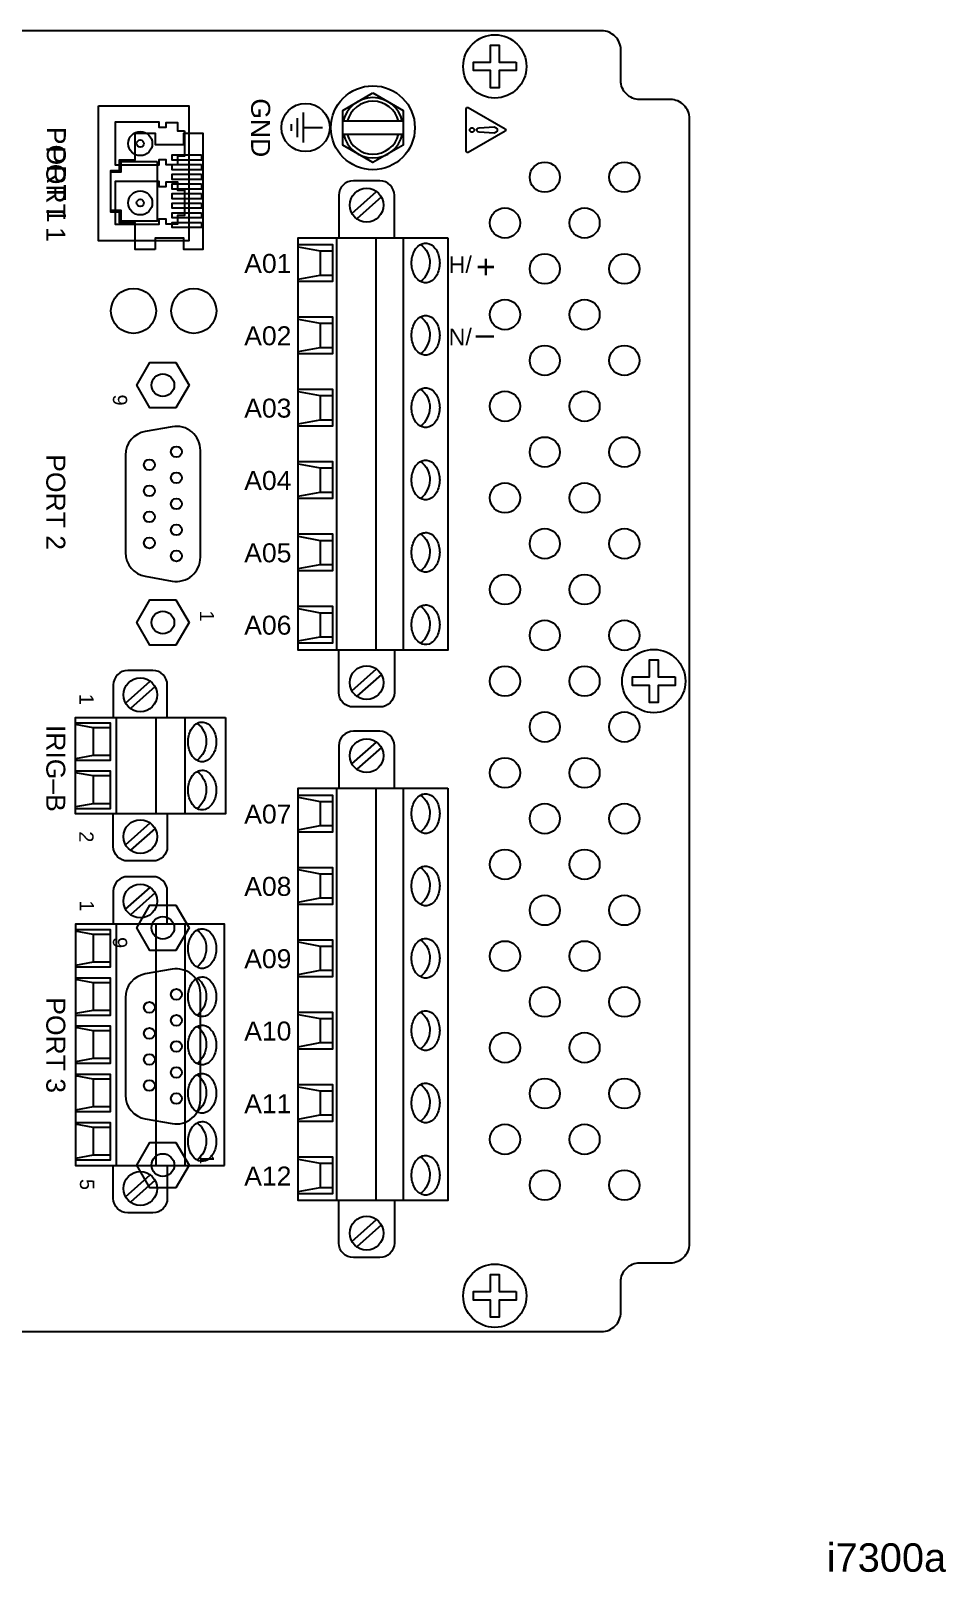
# Model space of a CAD drawing. Extents: x 1 to 23.5, y 0.5 to 17.1.
# Drawn here: x 19.71 to 23.5, y 0.5 to 6.89 of the extents above; entities that cross this region are included whole.
import ezdxf
from ezdxf.enums import TextEntityAlignment as Align

# ---------------------------------------------------------------- set-up
doc = ezdxf.new("R2010")
doc.units = 0
doc.header["$MEASUREMENT"] = 0
for name, color, linetype in [('2_1__E___1__10-100BASE-T__', 7, 'CONTINUOUS'), ('2_2__C___1__10-100BASE-T__', 7, 'CONTINUOUS'), ('2_3__G___1__100BASE-FX__EI', 7, 'CONTINUOUS'), ('2_4__F___1__100BASE-FX__EI', 7, 'CONTINUOUS'), ('6_0______DWG_', 7, 'CONTINUOUS')]:
    doc.layers.add(name, color=color, linetype=linetype)
doc.styles.add('ARIAL', font='arial.ttf')

msp = doc.modelspace()

# ---------------------------------------------------------------- linework, layer by layer
at = {"layer": '2_1__E___1__10-100BASE-T__'}
for points in [[(20.2211, 5.9839), (20.1373, 5.9839), (20.1373, 6.0944), (20.0732, 6.0944), (20.0732, 6.1384), (20.0376, 6.1384), (20.0376, 6.3111), (20.0732, 6.3111), (20.0732, 6.3551), (20.1373, 6.3551), (20.1373, 6.4655), (20.2211, 6.4655), (20.2211, 6.4192), (20.3392, 6.4192), (20.3392, 6.4655), (20.419, 6.4655), (20.419, 5.9839), (20.3392, 5.9839), (20.3392, 6.0302), (20.2211, 6.0302)], [(20.2291, 6.3487), (20.2291, 6.1007), (20.0796, 6.1007), (20.0796, 6.1447), (20.0376, 6.1447), (20.0376, 6.3047), (20.0796, 6.3047), (20.0796, 6.3487)], [(20.4126, 6.3756), (20.4126, 6.3539), (20.2907, 6.3539), (20.2907, 6.3756)], [(20.4126, 6.3356), (20.4126, 6.314), (20.2907, 6.314), (20.2907, 6.3356)], [(20.4126, 6.2956), (20.4126, 6.274), (20.2907, 6.274), (20.2907, 6.2956)], [(20.4126, 6.2556), (20.4126, 6.234), (20.2907, 6.234), (20.2907, 6.2556)], [(20.4126, 6.2156), (20.4126, 6.194), (20.2907, 6.194), (20.2907, 6.2156)], [(20.4126, 6.1756), (20.4126, 6.154), (20.2907, 6.154), (20.2907, 6.1756)], [(20.4126, 6.1356), (20.4126, 6.114), (20.2907, 6.114), (20.2907, 6.1356)], [(20.4126, 6.0956), (20.4126, 6.074), (20.2907, 6.074), (20.2907, 6.0956)], [(20.5083, 2.1854), (20.5083, 3.1854), (19.8908, 3.1854), (19.8908, 2.1854)]]:
    msp.add_lwpolyline(points, close=True, dxfattribs=at)
for points in [[(20.2712, 3.1874), (20.2712, 3.3224, 0.414214), (20.2112, 3.3824), (20.1072, 3.3824, 0.414214), (20.0472, 3.3224), (20.0472, 3.1874)], [(20.3943, 3.1611, -0.246683), (20.4329, 3.0846, -0.217208), (20.3945, 3.0076)], [(20.3943, 2.9611, -0.246683), (20.4329, 2.8846, -0.217208), (20.3945, 2.8076)], [(20.3943, 2.7611, -0.246683), (20.4329, 2.6846, -0.217208), (20.3945, 2.6076)], [(20.3943, 2.5611, -0.246683), (20.4329, 2.4846, -0.217208), (20.3945, 2.4076)], [(20.3943, 2.3611, -0.246683), (20.4329, 2.2846, -0.217208), (20.3945, 2.2076)], [(20.2712, 2.1834), (20.2712, 2.0484, -0.414214), (20.2112, 1.9884), (20.1072, 1.9884, -0.414214), (20.0472, 2.0484), (20.0472, 2.1834)]]:
    msp.add_lwpolyline(points, format="xyb", dxfattribs=at)
for points in [[(20.0981, 3.2472), (20.2003, 3.338)], [(20.2203, 3.3156), (20.118, 3.2248)], [(19.8908, 3.1636), (20.0338, 3.1636), (20.0338, 3.0072), (19.8908, 3.0072)], [(20.0338, 3.1428), (19.9638, 3.1428), (19.8908, 3.1564)], [(19.9638, 3.1428), (19.9638, 3.028)], [(20.0586, 3.1854), (20.0586, 2.1854)], [(20.2242, 3.1854), (20.2242, 2.1854)], [(20.3431, 3.1854), (20.3431, 2.1854)], [(20.0338, 3.028), (19.9638, 3.028), (19.8908, 3.0144)], [(19.8908, 2.9636), (20.0338, 2.9636), (20.0338, 2.8072), (19.8908, 2.8072)], [(20.0338, 2.9428), (19.9638, 2.9428), (19.8908, 2.9564)], [(19.9638, 2.9428), (19.9638, 2.828)], [(20.0338, 2.828), (19.9638, 2.828), (19.8908, 2.8144)], [(19.8908, 2.7636), (20.0338, 2.7636), (20.0338, 2.6072), (19.8908, 2.6072)], [(20.0338, 2.7428), (19.9638, 2.7428), (19.8908, 2.7564)], [(19.9638, 2.7428), (19.9638, 2.628)], [(20.0338, 2.628), (19.9638, 2.628), (19.8908, 2.6144)], [(19.8908, 2.5636), (20.0338, 2.5636), (20.0338, 2.4072), (19.8908, 2.4072)], [(20.0338, 2.5428), (19.9638, 2.5428), (19.8908, 2.5564)], [(19.9638, 2.5428), (19.9638, 2.428)], [(20.0338, 2.428), (19.9638, 2.428), (19.8908, 2.4144)], [(19.8908, 2.3636), (20.0338, 2.3636), (20.0338, 2.2072), (19.8908, 2.2072)], [(20.0338, 2.3428), (19.9638, 2.3428), (19.8908, 2.3564)], [(19.9638, 2.3428), (19.9638, 2.228)], [(20.0338, 2.228), (19.9638, 2.228), (19.8908, 2.2144)], [(20.0981, 2.0552), (20.2003, 2.146)], [(20.2203, 2.1236), (20.118, 2.0328)]]:
    msp.add_lwpolyline(points, dxfattribs=at)
for points in [[(20.4202, 3.1666, -0.203751), (20.4549, 3.1451, -0.133265), (20.473, 3.0979, -0.119641), (20.4667, 3.0451, -0.162293), (20.4389, 3.0088, -0.234436), (20.4011, 3.0044, -0.182264), (20.3694, 3.0337, -0.124648), (20.3571, 3.0844, -0.124648), (20.3694, 3.135, -0.184228), (20.4011, 3.1643, -0.072555)], [(20.4202, 2.9666, -0.203751), (20.4549, 2.9451, -0.133265), (20.473, 2.8979, -0.119641), (20.4667, 2.8451, -0.162293), (20.4389, 2.8088, -0.234436), (20.4011, 2.8044, -0.182264), (20.3694, 2.8337, -0.124648), (20.3571, 2.8844, -0.124648), (20.3694, 2.935, -0.184228), (20.4011, 2.9643, -0.072555)], [(20.4202, 2.7666, -0.203751), (20.4549, 2.7451, -0.133265), (20.473, 2.6979, -0.119641), (20.4667, 2.6451, -0.162293), (20.4389, 2.6088, -0.234436), (20.4011, 2.6044, -0.182264), (20.3694, 2.6337, -0.124648), (20.3571, 2.6844, -0.124648), (20.3694, 2.735, -0.184228), (20.4011, 2.7643, -0.072555)], [(20.4202, 2.5666, -0.203751), (20.4549, 2.5451, -0.133265), (20.473, 2.4979, -0.119641), (20.4667, 2.4451, -0.162293), (20.4389, 2.4088, -0.234436), (20.4011, 2.4044, -0.182264), (20.3694, 2.4337, -0.124648), (20.3571, 2.4844, -0.124648), (20.3694, 2.535, -0.184228), (20.4011, 2.5643, -0.072555)], [(20.4202, 2.3666, -0.203751), (20.4549, 2.3451, -0.133265), (20.473, 2.2979, -0.119641), (20.4667, 2.2451, -0.162293), (20.4389, 2.2088, -0.234436), (20.4011, 2.2044, -0.182264), (20.3694, 2.2337, -0.124648), (20.3571, 2.2844, -0.124648), (20.3694, 2.335, -0.184228), (20.4011, 2.3643, -0.072555)]]:
    msp.add_lwpolyline(points, format="xyb", close=True, dxfattribs=at)
for centre in [(20.1592, 3.2814), (20.1592, 2.0894)]:
    msp.add_circle(centre, 0.07, dxfattribs=at)
at = {"layer": '2_2__C___1__10-100BASE-T__'}
for points in [[(20.2211, 5.9839), (20.1373, 5.9839), (20.1373, 6.0944), (20.0732, 6.0944), (20.0732, 6.1384), (20.0376, 6.1384), (20.0376, 6.3111), (20.0732, 6.3111), (20.0732, 6.3551), (20.1373, 6.3551), (20.1373, 6.4655), (20.2211, 6.4655), (20.2211, 6.4192), (20.3392, 6.4192), (20.3392, 6.4655), (20.419, 6.4655), (20.419, 5.9839), (20.3392, 5.9839), (20.3392, 6.0302), (20.2211, 6.0302)], [(20.2291, 6.3487), (20.2291, 6.1007), (20.0796, 6.1007), (20.0796, 6.1447), (20.0376, 6.1447), (20.0376, 6.3047), (20.0796, 6.3047), (20.0796, 6.3487)], [(20.4126, 6.3756), (20.4126, 6.3539), (20.2907, 6.3539), (20.2907, 6.3756)], [(20.4126, 6.3356), (20.4126, 6.314), (20.2907, 6.314), (20.2907, 6.3356)], [(20.4126, 6.2956), (20.4126, 6.274), (20.2907, 6.274), (20.2907, 6.2956)], [(20.4126, 6.2556), (20.4126, 6.234), (20.2907, 6.234), (20.2907, 6.2556)], [(20.4126, 6.2156), (20.4126, 6.194), (20.2907, 6.194), (20.2907, 6.2156)], [(20.4126, 6.1756), (20.4126, 6.154), (20.2907, 6.154), (20.2907, 6.1756)], [(20.4126, 6.1356), (20.4126, 6.114), (20.2907, 6.114), (20.2907, 6.1356)], [(20.4126, 6.0956), (20.4126, 6.074), (20.2907, 6.074), (20.2907, 6.0956)], [(20.3614, 3.1705), (20.3071, 3.0765), (20.1986, 3.0765), (20.1443, 3.1705), (20.1986, 3.2645), (20.3071, 3.2645)], [(20.3614, 2.1865), (20.3071, 2.0925), (20.1986, 2.0925), (20.1443, 2.1865), (20.1986, 2.2805), (20.3071, 2.2805)]]:
    msp.add_lwpolyline(points, close=True, dxfattribs=at)
msp.add_lwpolyline([(20.4084, 2.9), (20.4084, 2.9, 0.466307), (20.291, 2.9985), (20.18, 2.9789, 0.36397), (20.0974, 2.8804), (20.0974, 2.4766), (20.0974, 2.4766, 0.36397), (20.18, 2.3781), (20.291, 2.3585, 0.466307), (20.4084, 2.457)], format="xyb", close=True, dxfattribs=at)
for centre, radius in [((20.2529, 3.1705), 0.047), ((20.3089, 2.8945), 0.0225), ((20.1969, 2.8405), 0.0225), ((20.1969, 2.7325), 0.0225), ((20.3089, 2.7865), 0.0225), ((20.3089, 2.6785), 0.0225), ((20.1969, 2.6245), 0.0225), ((20.3089, 2.5705), 0.0225), ((20.1969, 2.5165), 0.0225), ((20.3089, 2.4625), 0.0225), ((20.2529, 2.1865), 0.047)]:
    msp.add_circle(centre, radius, dxfattribs=at)
at = {"layer": '2_3__G___1__100BASE-FX__EI'}
for points in [[(19.9852, 6.5796), (20.3602, 6.5796), (20.3602, 6.0194), (19.9852, 6.0194)], [(20.342, 6.475), (20.342, 6.37), (20.314, 6.37), (20.314, 6.335), (20.266, 6.335), (20.266, 6.3545), (20.236, 6.3545), (20.236, 6.3325), (20.056, 6.3325), (20.056, 6.5125), (20.236, 6.5125), (20.236, 6.4905), (20.266, 6.4905), (20.266, 6.51), (20.314, 6.51), (20.314, 6.475)], [(20.342, 6.229), (20.342, 6.124), (20.314, 6.124), (20.314, 6.089), (20.266, 6.089), (20.266, 6.1085), (20.236, 6.1085), (20.236, 6.0865), (20.056, 6.0865), (20.056, 6.2665), (20.236, 6.2665), (20.236, 6.2445), (20.266, 6.2445), (20.266, 6.264), (20.314, 6.264), (20.314, 6.229)], [(20.5083, 2.1854), (20.5083, 3.1854), (19.8908, 3.1854), (19.8908, 2.1854)]]:
    msp.add_lwpolyline(points, close=True, dxfattribs=at)
for points in [[(20.2712, 3.1874), (20.2712, 3.3224, 0.414214), (20.2112, 3.3824), (20.1072, 3.3824, 0.414214), (20.0472, 3.3224), (20.0472, 3.1874)], [(20.3943, 3.1611, -0.246683), (20.4329, 3.0846, -0.217208), (20.3945, 3.0076)], [(20.3943, 2.9611, -0.246683), (20.4329, 2.8846, -0.217208), (20.3945, 2.8076)], [(20.3943, 2.7611, -0.246683), (20.4329, 2.6846, -0.217208), (20.3945, 2.6076)], [(20.3943, 2.5611, -0.246683), (20.4329, 2.4846, -0.217208), (20.3945, 2.4076)], [(20.3943, 2.3611, -0.246683), (20.4329, 2.2846, -0.217208), (20.3945, 2.2076)], [(20.2712, 2.1834), (20.2712, 2.0484, -0.414214), (20.2112, 1.9884), (20.1072, 1.9884, -0.414214), (20.0472, 2.0484), (20.0472, 2.1834)]]:
    msp.add_lwpolyline(points, format="xyb", dxfattribs=at)
for points in [[(20.0981, 3.2472), (20.2003, 3.338)], [(20.2203, 3.3156), (20.118, 3.2248)], [(19.8908, 3.1636), (20.0338, 3.1636), (20.0338, 3.0072), (19.8908, 3.0072)], [(20.0338, 3.1428), (19.9638, 3.1428), (19.8908, 3.1564)], [(19.9638, 3.1428), (19.9638, 3.028)], [(20.0586, 3.1854), (20.0586, 2.1854)], [(20.2242, 3.1854), (20.2242, 2.1854)], [(20.3431, 3.1854), (20.3431, 2.1854)], [(20.0338, 3.028), (19.9638, 3.028), (19.8908, 3.0144)], [(19.8908, 2.9636), (20.0338, 2.9636), (20.0338, 2.8072), (19.8908, 2.8072)], [(20.0338, 2.9428), (19.9638, 2.9428), (19.8908, 2.9564)], [(19.9638, 2.9428), (19.9638, 2.828)], [(20.0338, 2.828), (19.9638, 2.828), (19.8908, 2.8144)], [(19.8908, 2.7636), (20.0338, 2.7636), (20.0338, 2.6072), (19.8908, 2.6072)], [(20.0338, 2.7428), (19.9638, 2.7428), (19.8908, 2.7564)], [(19.9638, 2.7428), (19.9638, 2.628)], [(20.0338, 2.628), (19.9638, 2.628), (19.8908, 2.6144)], [(19.8908, 2.5636), (20.0338, 2.5636), (20.0338, 2.4072), (19.8908, 2.4072)], [(20.0338, 2.5428), (19.9638, 2.5428), (19.8908, 2.5564)], [(19.9638, 2.5428), (19.9638, 2.428)], [(20.0338, 2.428), (19.9638, 2.428), (19.8908, 2.4144)], [(19.8908, 2.3636), (20.0338, 2.3636), (20.0338, 2.2072), (19.8908, 2.2072)], [(20.0338, 2.3428), (19.9638, 2.3428), (19.8908, 2.3564)], [(19.9638, 2.3428), (19.9638, 2.228)], [(20.0338, 2.228), (19.9638, 2.228), (19.8908, 2.2144)], [(20.0981, 2.0552), (20.2003, 2.146)], [(20.2203, 2.1236), (20.118, 2.0328)]]:
    msp.add_lwpolyline(points, dxfattribs=at)
for points in [[(20.4202, 3.1666, -0.203751), (20.4549, 3.1451, -0.133265), (20.473, 3.0979, -0.119641), (20.4667, 3.0451, -0.162293), (20.4389, 3.0088, -0.234436), (20.4011, 3.0044, -0.182264), (20.3694, 3.0337, -0.124648), (20.3571, 3.0844, -0.124648), (20.3694, 3.135, -0.184228), (20.4011, 3.1643, -0.072555)], [(20.4202, 2.9666, -0.203751), (20.4549, 2.9451, -0.133265), (20.473, 2.8979, -0.119641), (20.4667, 2.8451, -0.162293), (20.4389, 2.8088, -0.234436), (20.4011, 2.8044, -0.182264), (20.3694, 2.8337, -0.124648), (20.3571, 2.8844, -0.124648), (20.3694, 2.935, -0.184228), (20.4011, 2.9643, -0.072555)], [(20.4202, 2.7666, -0.203751), (20.4549, 2.7451, -0.133265), (20.473, 2.6979, -0.119641), (20.4667, 2.6451, -0.162293), (20.4389, 2.6088, -0.234436), (20.4011, 2.6044, -0.182264), (20.3694, 2.6337, -0.124648), (20.3571, 2.6844, -0.124648), (20.3694, 2.735, -0.184228), (20.4011, 2.7643, -0.072555)], [(20.4202, 2.5666, -0.203751), (20.4549, 2.5451, -0.133265), (20.473, 2.4979, -0.119641), (20.4667, 2.4451, -0.162293), (20.4389, 2.4088, -0.234436), (20.4011, 2.4044, -0.182264), (20.3694, 2.4337, -0.124648), (20.3571, 2.4844, -0.124648), (20.3694, 2.535, -0.184228), (20.4011, 2.5643, -0.072555)], [(20.4202, 2.3666, -0.203751), (20.4549, 2.3451, -0.133265), (20.473, 2.2979, -0.119641), (20.4667, 2.2451, -0.162293), (20.4389, 2.2088, -0.234436), (20.4011, 2.2044, -0.182264), (20.3694, 2.2337, -0.124648), (20.3571, 2.2844, -0.124648), (20.3694, 2.335, -0.184228), (20.4011, 2.3643, -0.072555)]]:
    msp.add_lwpolyline(points, format="xyb", close=True, dxfattribs=at)
for centre, radius in [((20.159, 6.4225), 0.05), ((20.159, 6.4225), 0.015), ((20.159, 6.1765), 0.05), ((20.159, 6.1765), 0.015), ((20.1592, 3.2814), 0.07), ((20.1592, 2.0894), 0.07)]:
    msp.add_circle(centre, radius, dxfattribs=at)
at = {"layer": '2_4__F___1__100BASE-FX__EI'}
for points in [[(19.9852, 6.5796), (20.3602, 6.5796), (20.3602, 6.0194), (19.9852, 6.0194)], [(20.342, 6.475), (20.342, 6.37), (20.314, 6.37), (20.314, 6.335), (20.266, 6.335), (20.266, 6.3545), (20.236, 6.3545), (20.236, 6.3325), (20.056, 6.3325), (20.056, 6.5125), (20.236, 6.5125), (20.236, 6.4905), (20.266, 6.4905), (20.266, 6.51), (20.314, 6.51), (20.314, 6.475)], [(20.342, 6.229), (20.342, 6.124), (20.314, 6.124), (20.314, 6.089), (20.266, 6.089), (20.266, 6.1085), (20.236, 6.1085), (20.236, 6.0865), (20.056, 6.0865), (20.056, 6.2665), (20.236, 6.2665), (20.236, 6.2445), (20.266, 6.2445), (20.266, 6.264), (20.314, 6.264), (20.314, 6.229)], [(20.3614, 3.1705), (20.3071, 3.0765), (20.1986, 3.0765), (20.1443, 3.1705), (20.1986, 3.2645), (20.3071, 3.2645)], [(20.3614, 2.1865), (20.3071, 2.0925), (20.1986, 2.0925), (20.1443, 2.1865), (20.1986, 2.2805), (20.3071, 2.2805)]]:
    msp.add_lwpolyline(points, close=True, dxfattribs=at)
msp.add_lwpolyline([(20.4084, 2.9), (20.4084, 2.9, 0.466307), (20.291, 2.9985), (20.18, 2.9789, 0.36397), (20.0974, 2.8804), (20.0974, 2.4766), (20.0974, 2.4766, 0.36397), (20.18, 2.3781), (20.291, 2.3585, 0.466307), (20.4084, 2.457)], format="xyb", close=True, dxfattribs=at)
for centre, radius in [((20.159, 6.4225), 0.05), ((20.159, 6.4225), 0.015), ((20.159, 6.1765), 0.05), ((20.159, 6.1765), 0.015), ((20.2529, 3.1705), 0.047), ((20.3089, 2.8945), 0.0225), ((20.1969, 2.8405), 0.0225), ((20.1969, 2.7325), 0.0225), ((20.3089, 2.7865), 0.0225), ((20.3089, 2.6785), 0.0225), ((20.1969, 2.6245), 0.0225), ((20.3089, 2.5705), 0.0225), ((20.1969, 2.5165), 0.0225), ((20.3089, 2.4625), 0.0225), ((20.2529, 2.1865), 0.047)]:
    msp.add_circle(centre, radius, dxfattribs=at)
at = {"layer": '6_0______DWG_'}
for points in [[(15.2316, 6.6051, 0.414214), (15.1526, 6.5261), (15.1526, 1.8604, 0.414214), (15.2316, 1.7814), (15.3586, 1.7814, -0.414214), (15.4376, 1.7024), (15.4376, 1.5754, 0.414214), (15.5166, 1.4964), (22.072, 1.4964, 0.414214), (22.151, 1.5754), (22.151, 1.7024, -0.414214), (22.23, 1.7814), (22.357, 1.7814, 0.414214), (22.436, 1.8604), (22.436, 6.5261, 0.414214), (22.357, 6.6051), (22.23, 6.6051, -0.414214), (22.151, 6.6841), (22.151, 6.8111, 0.414214), (22.072, 6.8901), (15.5166, 6.8901, 0.414214), (15.4376, 6.8111), (15.4376, 6.6841, -0.414214), (15.3586, 6.6051)], [(21.519, 6.5717), (21.6718, 6.4834, -0.552985), (21.6718, 6.4742), (21.519, 6.386, -0.563982), (21.5107, 6.3906), (21.5107, 6.567, -0.589238)], [(21.626, 6.4915, -1.008297), (21.6257, 6.4662), (21.5633, 6.4695, -1.009953), (21.5636, 6.4882)], [(21.3468, 6.0094, -0.203751), (21.3815, 5.9879, -0.133265), (21.3995, 5.9408, -0.119641), (21.3932, 5.888, -0.162293), (21.3654, 5.8517, -0.234436), (21.3276, 5.8473, -0.182264), (21.2959, 5.8766, -0.124648), (21.2836, 5.9272, -0.124648), (21.2959, 5.9779, -0.184228), (21.3276, 6.0072, -0.072555)], [(21.3468, 5.7094, -0.203751), (21.3815, 5.6879, -0.133265), (21.3995, 5.6408, -0.119641), (21.3932, 5.588, -0.162293), (21.3654, 5.5517, -0.234436), (21.3276, 5.5473, -0.182264), (21.2959, 5.5766, -0.124648), (21.2836, 5.6272, -0.124648), (21.2959, 5.6779, -0.184228), (21.3276, 5.7072, -0.072555)], [(21.3468, 5.4094, -0.203751), (21.3815, 5.3879, -0.133265), (21.3995, 5.3408, -0.119641), (21.3932, 5.288, -0.162293), (21.3654, 5.2517, -0.234436), (21.3276, 5.2473, -0.182264), (21.2959, 5.2766, -0.124648), (21.2836, 5.3272, -0.124648), (21.2959, 5.3779, -0.184228), (21.3276, 5.4072, -0.072555)], [(20.4084, 5.15), (20.4084, 5.15, 0.466307), (20.291, 5.2484), (20.18, 5.2289, 0.36397), (20.0974, 5.1304), (20.0974, 4.7265), (20.0974, 4.7265, 0.36397), (20.18, 4.6281), (20.291, 4.6085, 0.466307), (20.4084, 4.707)], [(21.3468, 5.1094, -0.203751), (21.3815, 5.0879, -0.133265), (21.3995, 5.0408, -0.119641), (21.3932, 4.988, -0.162293), (21.3654, 4.9517, -0.234436), (21.3276, 4.9473, -0.182264), (21.2959, 4.9766, -0.124648), (21.2836, 5.0272, -0.124648), (21.2959, 5.0779, -0.184228), (21.3276, 5.1072, -0.072555)], [(21.3468, 4.8094, -0.203751), (21.3815, 4.7879, -0.133265), (21.3995, 4.7408, -0.119641), (21.3932, 4.688, -0.162293), (21.3654, 4.6517, -0.234436), (21.3276, 4.6473, -0.182264), (21.2959, 4.6766, -0.124648), (21.2836, 4.7272, -0.124648), (21.2959, 4.7779, -0.184228), (21.3276, 4.8072, -0.072555)], [(21.3468, 4.5094, -0.203751), (21.3815, 4.4879, -0.133265), (21.3995, 4.4408, -0.119641), (21.3932, 4.388, -0.162293), (21.3654, 4.3517, -0.234436), (21.3276, 4.3473, -0.182264), (21.2959, 4.3766, -0.124648), (21.2836, 4.4272, -0.124648), (21.2959, 4.4779, -0.184228), (21.3276, 4.5072, -0.072555)], [(20.4202, 4.0237, -0.203751), (20.4549, 4.0022, -0.133265), (20.473, 3.9551, -0.119641), (20.4667, 3.9022, -0.162293), (20.4389, 3.8659, -0.234436), (20.4011, 3.8615, -0.182264), (20.3694, 3.8908, -0.124648), (20.3571, 3.9415, -0.124648), (20.3694, 3.9922, -0.184228), (20.4011, 4.0215, -0.072555)], [(20.4202, 3.8237, -0.203751), (20.4549, 3.8022, -0.133265), (20.473, 3.7551, -0.119641), (20.4667, 3.7022, -0.162293), (20.4389, 3.6659, -0.234436), (20.4011, 3.6615, -0.182264), (20.3694, 3.6908, -0.124648), (20.3571, 3.7415, -0.124648), (20.3694, 3.7922, -0.184228), (20.4011, 3.8215, -0.072555)], [(21.3468, 3.7264, -0.203751), (21.3815, 3.7049, -0.133265), (21.3995, 3.6578, -0.119641), (21.3932, 3.605, -0.162293), (21.3654, 3.5687, -0.234436), (21.3276, 3.5643, -0.182264), (21.2959, 3.5936, -0.124648), (21.2836, 3.6442, -0.124648), (21.2959, 3.6949, -0.184228), (21.3276, 3.7242, -0.072555)], [(21.3468, 3.4264, -0.203751), (21.3815, 3.4049, -0.133265), (21.3995, 3.3578, -0.119641), (21.3932, 3.305, -0.162293), (21.3654, 3.2687, -0.234436), (21.3276, 3.2643, -0.182264), (21.2959, 3.2936, -0.124648), (21.2836, 3.3442, -0.124648), (21.2959, 3.3949, -0.184228), (21.3276, 3.4242, -0.072555)], [(21.3468, 3.1264, -0.203751), (21.3815, 3.1049, -0.133265), (21.3995, 3.0578, -0.119641), (21.3932, 3.005, -0.162293), (21.3654, 2.9687, -0.234436), (21.3276, 2.9643, -0.182264), (21.2959, 2.9936, -0.124648), (21.2836, 3.0442, -0.124648), (21.2959, 3.0949, -0.184228), (21.3276, 3.1242, -0.072555)], [(21.3468, 2.8264, -0.203751), (21.3815, 2.8049, -0.133265), (21.3995, 2.7578, -0.119641), (21.3932, 2.705, -0.162293), (21.3654, 2.6687, -0.234436), (21.3276, 2.6643, -0.182264), (21.2959, 2.6936, -0.124648), (21.2836, 2.7442, -0.124648), (21.2959, 2.7949, -0.184228), (21.3276, 2.8242, -0.072555)], [(21.3468, 2.5264, -0.203751), (21.3815, 2.5049, -0.133265), (21.3995, 2.4578, -0.119641), (21.3932, 2.405, -0.162293), (21.3654, 2.3687, -0.234436), (21.3276, 2.3643, -0.182264), (21.2959, 2.3936, -0.124648), (21.2836, 2.4442, -0.124648), (21.2959, 2.4949, -0.184228), (21.3276, 2.5242, -0.072555)], [(21.3468, 2.2264, -0.203751), (21.3815, 2.2049, -0.133265), (21.3995, 2.1578, -0.119641), (21.3932, 2.105, -0.162293), (21.3654, 2.0687, -0.234436), (21.3276, 2.0643, -0.182264), (21.2959, 2.0936, -0.124648), (21.2836, 2.1442, -0.124648), (21.2959, 2.1949, -0.184228), (21.3276, 2.2242, -0.072555)]]:
    msp.add_lwpolyline(points, format="xyb", close=True, dxfattribs=at)
for points in [[(21.7175, 6.7599), (21.7175, 6.7249), (21.6464, 6.7249), (21.6464, 6.6539), (21.6114, 6.6539), (21.6114, 6.7249), (21.5404, 6.7249), (21.5404, 6.7599), (21.6114, 6.7599), (21.6114, 6.831), (21.6464, 6.831), (21.6464, 6.7599)], [(21.1234, 6.6324), (21.2484, 6.5602), (21.2484, 6.4159), (21.1234, 6.3437), (20.9984, 6.4159), (20.9984, 6.5602)], [(21.4334, 6.0322), (21.4334, 4.3222), (20.8134, 4.3222), (20.8134, 6.0322)], [(20.3614, 5.4205), (20.3071, 5.3265), (20.1986, 5.3265), (20.1443, 5.4205), (20.1986, 5.5145), (20.3071, 5.5145)], [(20.3614, 4.4365), (20.3071, 4.3425), (20.1986, 4.3425), (20.1443, 4.4365), (20.1986, 4.5305), (20.3071, 4.5305)], [(22.3765, 4.2109), (22.3765, 4.1759), (22.3054, 4.1759), (22.3054, 4.1049), (22.2704, 4.1049), (22.2704, 4.1759), (22.1994, 4.1759), (22.1994, 4.2109), (22.2704, 4.2109), (22.2704, 4.282), (22.3054, 4.282), (22.3054, 4.2109)], [(20.5122, 4.0425), (20.5122, 3.6425), (19.8908, 3.6425), (19.8908, 4.0425)], [(21.4334, 3.7492), (21.4334, 2.0392), (20.8134, 2.0392), (20.8134, 3.7492)], [(21.7175, 1.6619), (21.7175, 1.6269), (21.6464, 1.6269), (21.6464, 1.5559), (21.6114, 1.5559), (21.6114, 1.6269), (21.5404, 1.6269), (21.5404, 1.6619), (21.6114, 1.6619), (21.6114, 1.733), (21.6464, 1.733), (21.6464, 1.6619)]]:
    msp.add_lwpolyline(points, close=True, dxfattribs=at)
for points in [[(21.2454, 6.5151, 0.802175), (21.0008, 6.5151, 0.802175)], [(21.0014, 6.4611, 0.802179), (21.246, 6.4611)], [(21.2124, 6.0322), (21.2124, 6.2082, 0.414214), (21.1524, 6.2682), (21.0424, 6.2682, 0.414214), (20.9824, 6.2082), (20.9824, 6.0322)], [(21.3209, 6.004, -0.246683), (21.3594, 5.9274, -0.217208), (21.321, 5.8504)], [(21.3209, 5.704, -0.246683), (21.3594, 5.6274, -0.217208), (21.321, 5.5504)], [(21.3209, 5.404, -0.246683), (21.3594, 5.3274, -0.217208), (21.321, 5.2504)], [(21.3209, 5.104, -0.246683), (21.3594, 5.0274, -0.217208), (21.321, 4.9504)], [(21.3209, 4.804, -0.246683), (21.3594, 4.7274, -0.217208), (21.321, 4.6504)], [(21.3209, 4.504, -0.246683), (21.3594, 4.4274, -0.217208), (21.321, 4.3504)], [(21.2124, 4.3222), (21.2124, 4.1462, -0.414214), (21.1524, 4.0862), (21.0424, 4.0862, -0.414214), (20.9824, 4.1462), (20.9824, 4.3222)], [(20.2712, 4.0425), (20.2712, 4.1775, 0.414214), (20.2112, 4.2375), (20.1072, 4.2375, 0.414214), (20.0472, 4.1775), (20.0472, 4.0425)], [(20.3943, 4.0183, -0.246683), (20.4329, 3.9417, -0.217208), (20.3945, 3.8647)], [(21.2124, 3.7492), (21.2124, 3.9252, 0.414214), (21.1524, 3.9852), (21.0424, 3.9852, 0.414214), (20.9824, 3.9252), (20.9824, 3.7492)], [(20.3943, 3.8183, -0.246683), (20.4329, 3.7417, -0.217208), (20.3945, 3.6647)], [(21.3209, 3.721, -0.246683), (21.3594, 3.6444, -0.217208), (21.321, 3.5674)], [(20.2712, 3.6425), (20.2712, 3.5075, -0.414214), (20.2112, 3.4475), (20.1072, 3.4475, -0.414214), (20.0472, 3.5075), (20.0472, 3.6425)], [(21.3209, 3.421, -0.246683), (21.3594, 3.3444, -0.217208), (21.321, 3.2674)], [(21.3209, 3.121, -0.246683), (21.3594, 3.0444, -0.217208), (21.321, 2.9674)], [(21.3209, 2.821, -0.246683), (21.3594, 2.7444, -0.217208), (21.321, 2.6674)], [(21.3209, 2.521, -0.246683), (21.3594, 2.4444, -0.217208), (21.321, 2.3674)], [(21.3209, 2.221, -0.246683), (21.3594, 2.1444, -0.217208), (21.321, 2.0674)], [(21.2124, 2.0392), (21.2124, 1.8632, -0.414214), (21.1524, 1.8032), (21.0424, 1.8032, -0.414214), (20.9824, 1.8632), (20.9824, 2.0392)]]:
    msp.add_lwpolyline(points, format="xyb", dxfattribs=at)
at = {"layer": '6_0______DWG_', "flags": 128}
for points in [[(21.2302, 6.5151, 0.779376), (21.0172, 6.5151)], [(21.0173, 6.4611, 0.776676), (21.2301, 6.4611)]]:
    msp.add_lwpolyline(points, format="xyb", dxfattribs=at)
at = {"layer": '6_0______DWG_'}
for points in [[(20.8093, 6.5285), (20.8093, 6.4497)], [(20.8343, 6.5514), (20.8343, 6.4268)], [(20.7843, 6.5036), (20.7843, 6.4747)], [(20.8343, 6.4891), (20.9143, 6.4891)], [(21.2484, 6.5151), (20.9984, 6.5151)], [(20.9984, 6.4611), (21.2484, 6.4611)], [(21.0364, 6.1331), (21.1386, 6.2238)], [(21.1585, 6.2014), (21.0563, 6.1106)], [(20.9734, 4.3222), (20.9734, 6.0322)], [(21.1374, 4.3222), (21.1374, 6.0322)], [(21.2504, 4.3222), (21.2504, 6.0322)], [(20.8134, 6.004), (20.9558, 6.004), (20.9558, 5.8504), (20.8134, 5.8504)], [(20.8134, 5.9946), (20.9054, 5.9772), (20.9558, 5.9772)], [(20.9054, 5.9772), (20.9054, 5.8772)], [(20.8134, 5.8599), (20.9054, 5.8772), (20.9558, 5.8772)], [(20.8134, 5.704), (20.9558, 5.704), (20.9558, 5.5504), (20.8134, 5.5504)], [(20.8134, 5.6946), (20.9054, 5.6772), (20.9558, 5.6772)], [(20.9054, 5.6772), (20.9054, 5.5772)], [(20.8134, 5.5599), (20.9054, 5.5772), (20.9558, 5.5772)], [(20.8134, 5.404), (20.9558, 5.404), (20.9558, 5.2504), (20.8134, 5.2504)], [(20.8134, 5.3946), (20.9054, 5.3772), (20.9558, 5.3772)], [(20.9054, 5.3772), (20.9054, 5.2772)], [(20.8134, 5.2599), (20.9054, 5.2772), (20.9558, 5.2772)], [(20.8134, 5.104), (20.9558, 5.104), (20.9558, 4.9504), (20.8134, 4.9504)], [(20.8134, 5.0946), (20.9054, 5.0772), (20.9558, 5.0772)], [(20.9054, 5.0772), (20.9054, 4.9772)], [(20.8134, 4.9599), (20.9054, 4.9772), (20.9558, 4.9772)], [(20.8134, 4.804), (20.9558, 4.804), (20.9558, 4.6504), (20.8134, 4.6504)], [(20.8134, 4.7946), (20.9054, 4.7772), (20.9558, 4.7772)], [(20.9054, 4.7772), (20.9054, 4.6772)], [(20.8134, 4.6599), (20.9054, 4.6772), (20.9558, 4.6772)], [(20.8134, 4.504), (20.9558, 4.504), (20.9558, 4.3504), (20.8134, 4.3504)], [(20.8134, 4.4946), (20.9054, 4.4772), (20.9558, 4.4772)], [(20.9054, 4.4772), (20.9054, 4.3772)], [(20.8134, 4.3599), (20.9054, 4.3772), (20.9558, 4.3772)], [(21.0364, 4.1531), (21.1386, 4.2438)], [(21.1585, 4.2214), (21.0563, 4.1306)], [(20.0981, 4.1024), (20.2003, 4.1932)], [(20.2203, 4.1707), (20.118, 4.0799)], [(20.0586, 4.0425), (20.0586, 3.6425)], [(20.2242, 4.0425), (20.2242, 3.6425)], [(20.3431, 4.0425), (20.3431, 3.6425)], [(19.8908, 4.0208), (20.0338, 4.0208), (20.0338, 3.8643), (19.8908, 3.8643)], [(20.0338, 4), (19.9638, 4), (19.8908, 4.0135)], [(19.9638, 4), (19.9638, 3.8851)], [(21.0364, 3.8501), (21.1386, 3.9408)], [(21.1585, 3.9184), (21.0563, 3.8276)], [(20.0338, 3.8851), (19.9638, 3.8851), (19.8908, 3.8716)], [(19.8908, 3.8208), (20.0338, 3.8208), (20.0338, 3.6643), (19.8908, 3.6643)], [(20.0338, 3.8), (19.9638, 3.8), (19.8908, 3.8135)], [(19.9638, 3.8), (19.9638, 3.6851)], [(20.8134, 3.721), (20.9558, 3.721), (20.9558, 3.5674), (20.8134, 3.5674)], [(20.8134, 3.7116), (20.9054, 3.6942), (20.9558, 3.6942)], [(20.9734, 2.0392), (20.9734, 3.7492)], [(21.1374, 2.0392), (21.1374, 3.7492)], [(21.2504, 2.0392), (21.2504, 3.7492)], [(20.0338, 3.6851), (19.9638, 3.6851), (19.8908, 3.6716)], [(20.9054, 3.6942), (20.9054, 3.5942)], [(20.0981, 3.5144), (20.2003, 3.6051)], [(20.2203, 3.5827), (20.118, 3.4919)], [(20.8134, 3.5769), (20.9054, 3.5942), (20.9558, 3.5942)], [(20.8134, 3.421), (20.9558, 3.421), (20.9558, 3.2674), (20.8134, 3.2674)], [(20.8134, 3.4116), (20.9054, 3.3942), (20.9558, 3.3942)], [(20.9054, 3.3942), (20.9054, 3.2942)], [(20.8134, 3.2769), (20.9054, 3.2942), (20.9558, 3.2942)], [(20.8134, 3.121), (20.9558, 3.121), (20.9558, 2.9674), (20.8134, 2.9674)], [(20.8134, 3.1116), (20.9054, 3.0942), (20.9558, 3.0942)], [(20.9054, 3.0942), (20.9054, 2.9942)], [(20.8134, 2.9769), (20.9054, 2.9942), (20.9558, 2.9942)], [(20.8134, 2.821), (20.9558, 2.821), (20.9558, 2.6674), (20.8134, 2.6674)], [(20.8134, 2.8116), (20.9054, 2.7942), (20.9558, 2.7942)], [(20.9054, 2.7942), (20.9054, 2.6942)], [(20.8134, 2.6769), (20.9054, 2.6942), (20.9558, 2.6942)], [(20.8134, 2.521), (20.9558, 2.521), (20.9558, 2.3674), (20.8134, 2.3674)], [(20.8134, 2.5116), (20.9054, 2.4942), (20.9558, 2.4942)], [(20.9054, 2.4942), (20.9054, 2.3942)], [(20.8134, 2.3769), (20.9054, 2.3942), (20.9558, 2.3942)], [(20.8134, 2.221), (20.9558, 2.221), (20.9558, 2.0674), (20.8134, 2.0674)], [(20.8134, 2.2116), (20.9054, 2.1942), (20.9558, 2.1942)], [(20.9054, 2.1942), (20.9054, 2.0942)], [(20.8134, 2.0769), (20.9054, 2.0942), (20.9558, 2.0942)], [(21.0364, 1.8701), (21.1386, 1.9608)], [(21.1585, 1.9384), (21.0563, 1.8476)]]:
    msp.add_lwpolyline(points, dxfattribs=at)
for centre, radius in [((21.6289, 6.7424), 0.1312), ((21.1234, 6.4881), 0.174), ((20.8444, 6.4891), 0.1), ((21.5345, 6.4788), 0.00937), ((21.836, 6.2832), 0.0625), ((22.166, 6.2832), 0.0625), ((21.0974, 6.1672), 0.07), ((21.671, 6.0932), 0.0625), ((22.001, 6.0932), 0.0625), ((21.836, 5.9032), 0.0625), ((22.166, 5.9032), 0.0625), ((20.1309, 5.7287), 0.0935), ((20.3809, 5.7287), 0.0935), ((21.671, 5.7132), 0.0625), ((22.001, 5.7132), 0.0625), ((21.836, 5.5232), 0.0625), ((22.166, 5.5232), 0.0625), ((20.2529, 5.4205), 0.047), ((21.671, 5.3332), 0.0625), ((22.001, 5.3332), 0.0625), ((21.836, 5.1432), 0.0625), ((22.166, 5.1432), 0.0625), ((20.3089, 5.1445), 0.0225), ((20.1969, 5.0905), 0.0225), ((20.3089, 5.0365), 0.0225), ((20.1969, 4.9825), 0.0225), ((21.671, 4.9532), 0.0625), ((22.001, 4.9532), 0.0625), ((20.3089, 4.9285), 0.0225), ((20.1969, 4.8745), 0.0225), ((20.3089, 4.8205), 0.0225), ((21.836, 4.7632), 0.0625), ((22.166, 4.7632), 0.0625), ((20.1969, 4.7665), 0.0225), ((20.3089, 4.7125), 0.0225), ((21.671, 4.5732), 0.0625), ((22.001, 4.5732), 0.0625), ((20.2529, 4.4365), 0.047), ((21.836, 4.3832), 0.0625), ((22.166, 4.3832), 0.0625), ((22.2879, 4.1934), 0.1312), ((21.0974, 4.1872), 0.07), ((21.671, 4.1932), 0.0625), ((22.001, 4.1932), 0.0625), ((20.1592, 4.1365), 0.07), ((21.836, 4.0032), 0.0625), ((22.166, 4.0032), 0.0625), ((21.0974, 3.8842), 0.07), ((21.671, 3.8132), 0.0625), ((22.001, 3.8132), 0.0625), ((21.836, 3.6232), 0.0625), ((22.166, 3.6232), 0.0625), ((20.1592, 3.5485), 0.07), ((21.671, 3.4332), 0.0625), ((22.001, 3.4332), 0.0625), ((21.836, 3.2432), 0.0625), ((22.166, 3.2432), 0.0625), ((21.671, 3.0532), 0.0625), ((22.001, 3.0532), 0.0625), ((21.836, 2.8632), 0.0625), ((22.166, 2.8632), 0.0625), ((21.671, 2.6732), 0.0625), ((22.001, 2.6732), 0.0625), ((21.836, 2.4832), 0.0625), ((22.166, 2.4832), 0.0625), ((21.671, 2.2932), 0.0625), ((22.001, 2.2932), 0.0625), ((21.836, 2.1032), 0.0625), ((22.166, 2.1032), 0.0625), ((21.0974, 1.9042), 0.07), ((21.6289, 1.6444), 0.1312)]:
    msp.add_circle(centre, radius, dxfattribs=at)

# ---------------------------------------------------------------- texts
at = {"layer": '2_1__E___1__10-100BASE-T__', "style": 'ARIAL'}
for s, height, p in [('PORT 1', 0.07867, (19.7695, 6.4118)), ('1', 0.059, (19.908, 3.2841)), ('PORT 3', 0.07867, (19.7695, 2.8822)), ('5', 0.059, (19.909, 2.129))]:
    msp.add_text(s, height=height, rotation=270, dxfattribs=at).set_placement(p)
at = {"layer": '2_2__C___1__10-100BASE-T__', "style": 'ARIAL'}
for s, height, p in [('PORT 1', 0.07867, (19.7695, 6.4118)), ('9', 0.059, (20.0456, 3.1319)), ('PORT 3', 0.07867, (19.7695, 2.8822)), ('1', 0.059, (20.4061, 2.2359))]:
    msp.add_text(s, height=height, rotation=270, dxfattribs=at).set_placement(p)
at = {"layer": '2_3__G___1__100BASE-FX__EI', "style": 'ARIAL'}
for s, height, p in [('PORT 1', 0.07867, (19.7718, 6.4918)), ('1', 0.059, (19.908, 3.2841)), ('PORT 3', 0.07867, (19.7695, 2.8822)), ('5', 0.059, (19.909, 2.129))]:
    msp.add_text(s, height=height, rotation=270, dxfattribs=at).set_placement(p)
at = {"layer": '2_4__F___1__100BASE-FX__EI', "style": 'ARIAL'}
for s, height, p in [('PORT 1', 0.07867, (19.7718, 6.4918)), ('9', 0.059, (20.0456, 3.1319)), ('PORT 3', 0.07867, (19.7695, 2.8822)), ('1', 0.059, (20.4061, 2.2359))]:
    msp.add_text(s, height=height, rotation=270, dxfattribs=at).set_placement(p)
at = {"layer": '6_0______DWG_', "style": 'ARIAL'}
for s, height, p in [('GND', 0.07867, (20.6187, 6.6101)), ('9', 0.059, (20.0456, 5.3819)), ('PORT 2', 0.07867, (19.7695, 5.1342)), ('1', 0.059, (20.4061, 4.4859)), ('1', 0.059, (19.9068, 4.141)), ('IRIG–B', 0.07867, (19.7695, 4.0117)), ('2', 0.059, (19.9062, 3.5706))]:
    msp.add_text(s, height=height, rotation=270, dxfattribs=at).set_placement(p)
for s, height, p in [('A01', 0.07867, (20.5901, 5.8861)), ('H/', 0.06883, (21.4374, 5.8862)), ('+', 0.0983, (21.5517, 5.8632)), ('A02', 0.07867, (20.5901, 5.5861)), ('N/', 0.06883, (21.4374, 5.5862)), ('–', 0.0983, (21.5496, 5.5858)), ('A03', 0.07867, (20.5901, 5.2861)), ('A04', 0.07867, (20.5901, 4.9861)), ('A05', 0.07867, (20.5901, 4.6861)), ('A06', 0.07867, (20.5901, 4.3861)), ('A07', 0.07867, (20.5901, 3.6029)), ('A08', 0.07867, (20.5901, 3.3029)), ('A09', 0.07867, (20.5901, 3.0029)), ('A10', 0.07867, (20.5901, 2.7029)), ('A11', 0.07867, (20.5901, 2.4016)), ('A12', 0.07867, (20.5901, 2.1016))]:
    msp.add_text(s, height=height, dxfattribs=at).set_placement(p)
msp.add_text('i7300a', height=0.118, dxfattribs=at).set_placement((23.5, 0.5), align=Align.RIGHT)

doc.saveas('drawing.dxf')
